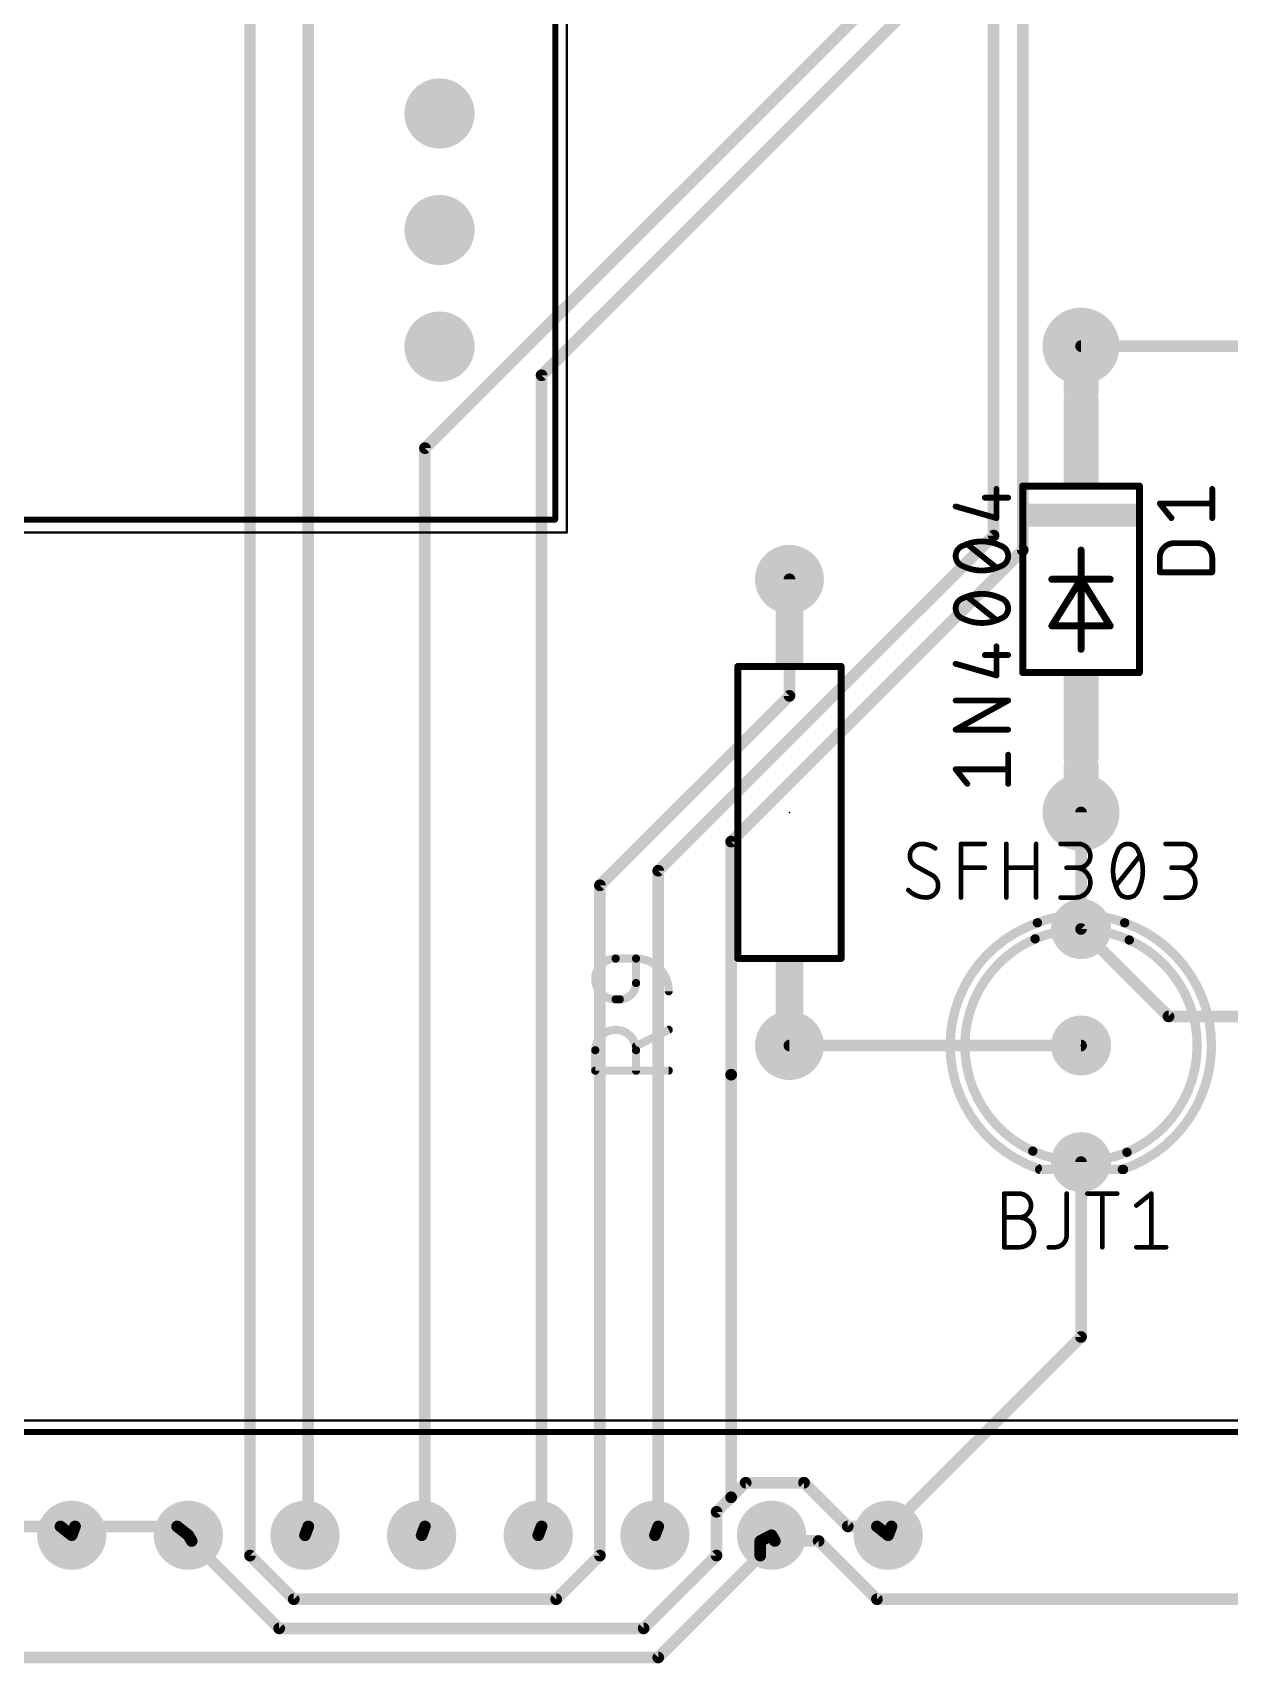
# Model space of a CAD drawing. Extents: x 0 to 84, y -53 to 109.
# Drawn here: x 29.24 to 55.3, y 1.78 to 37.31 of the extents above; entities that cross this region are included whole.
import ezdxf

# ---------------------------------------------------------------- set-up
doc = ezdxf.new("R2010")
doc.units = 0
for name, color, linetype in [('16', 132, 'CONTINUOUS'), ('17', 110, 'CONTINUOUS'), ('21', 253, 'CONTINUOUS'), ('23', 53, 'CONTINUOUS'), ('25', 253, 'CONTINUOUS'), ('27', 253, 'CONTINUOUS'), ('39', 12, 'CONTINUOUS'), ('51', 253, 'CONTINUOUS')]:
    doc.layers.add(name, color=color, linetype=linetype)

# ---------------------------------------------------------------- blocks, each defined once
blk = doc.blocks.new('ROUNDP')
at = {"const_width": 0.5}
blk.add_lwpolyline([(0, -0.25, 1), (0, 0.25, 1), (0, -0.25)], format="xyb", dxfattribs=at)
blk = doc.blocks.new('RECT')
blk.add_solid([(-0.5, -0.5), (0.5, -0.5), (-0.5, 0.5), (0.5, 0.5)])

msp = doc.modelspace()

# ---------------------------------------------------------------- linework, layer by layer
at = {"layer": '16', "const_width": 0.254}
for points in [[(50.165, 73.9775), (50.165, 26.3525)], [(33.9725, 67.6275), (33.9725, 4.1275)], [(35.2425, 66.3575), (35.2425, 4.7625)], [(50.8, 42.545), (50.8, 26.035)], [(48.895, 39.37), (37.7825, 28.2575)], [(49.53, 39.0525), (40.3225, 29.845)], [(56.8325, 30.48), (52.07, 30.48)], [(40.3225, 29.845), (40.3225, 4.7625)], [(37.7825, 28.2575), (37.7825, 4.7625)], [(50.165, 26.3525), (42.8625, 19.05)], [(50.8, 26.035), (44.45, 19.685)], [(45.72, 22.86), (45.72, 25.4)], [(41.5925, 18.7325), (45.72, 22.86)], [(52.07, 20.32), (52.07, 17.78)], [(44.45, 19.685), (44.45, 14.605)], [(41.5925, 4.1275), (41.5925, 18.7325)], [(42.8625, 19.05), (42.8625, 4.7625)], [(52.07, 17.78), (53.975, 15.875)], [(53.975, 15.875), (59.69, 15.875)], [(45.72, 15.24), (52.07, 15.24)], [(44.45, 14.605), (44.45, 5.3975)], [(52.07, 8.89), (52.07, 12.7)], [(47.9425, 4.7625), (52.07, 8.89)], [(44.45, 5.3975), (44.7675, 5.715)], [(44.7675, 5.715), (46.0375, 5.715)], [(46.99, 4.7625), (46.0375, 5.715)], [(44.45, 5.3975), (44.1325, 5.08)], [(44.1325, 5.08), (44.1325, 4.1275)], [(29.845, 4.7625), (27.6225, 4.7625)], [(29.845, 4.7625), (30.09, 4.57)], [(30.1625, 4.7625), (30.09, 4.57)], [(32.385, 4.7625), (30.1625, 4.7625)], [(32.385, 4.7625), (32.63, 4.57)], [(32.7025, 4.445), (32.63, 4.57)], [(35.2425, 4.7625), (35.17, 4.57)], [(37.7825, 4.7625), (37.71, 4.57)], [(40.3225, 4.7625), (40.25, 4.57)], [(42.8625, 4.7625), (42.79, 4.57)], [(45.085, 4.445), (45.33, 4.57)], [(45.4025, 4.445), (45.33, 4.57)], [(46.99, 4.7625), (47.625, 4.7625)], [(47.625, 4.7625), (47.87, 4.57)], [(47.9425, 4.7625), (47.87, 4.57)], [(32.7025, 4.445), (34.6075, 2.54)], [(45.085, 4.1275), (45.085, 4.445)], [(46.355, 4.445), (45.4025, 4.445)], [(47.625, 3.175), (46.355, 4.445)], [(33.9725, 4.1275), (34.925, 3.175)], [(40.64, 3.175), (41.5925, 4.1275)], [(42.545, 2.54), (44.1325, 4.1275)], [(42.8625, 1.905), (45.085, 4.1275)], [(34.925, 3.175), (40.64, 3.175)], [(57.785, 3.175), (47.625, 3.175)], [(34.6075, 2.54), (42.545, 2.54)], [(14.9225, 1.905), (42.8625, 1.905)]]:
    msp.add_lwpolyline(points, dxfattribs=at)
at = {"layer": '16', "const_width": 0.127}
for points in [[(52.07, 30.5435, 1), (52.07, 30.4165)], [(40.386, 29.845, 1), (40.259, 29.845)], [(40.2776, 29.8899, 1), (40.3674, 29.8001)], [(37.846, 28.2575, 1), (37.719, 28.2575)], [(37.7376, 28.3024, 1), (37.8274, 28.2126)], [(50.1015, 26.3525, 1), (50.2285, 26.3525)], [(50.2099, 26.3076, 1), (50.1201, 26.3974)], [(50.7365, 26.035, 1), (50.8635, 26.035)], [(50.8449, 25.9901, 1), (50.7551, 26.0799)], [(45.7835, 25.4, 1), (45.6565, 25.4)], [(45.6565, 22.86, 1), (45.7835, 22.86)], [(45.7649, 22.8151, 1), (45.6751, 22.9049)], [(52.1335, 20.32, 1), (52.0065, 20.32)], [(44.5135, 19.685, 1), (44.3865, 19.685)], [(44.4051, 19.7299, 1), (44.4949, 19.6401)], [(41.656, 18.7325, 1), (41.529, 18.7325)], [(41.5476, 18.7774, 1), (41.6374, 18.6876)], [(42.926, 19.05, 1), (42.799, 19.05)], [(42.8176, 19.0949, 1), (42.9074, 19.0051)], [(52.1149, 17.8249, 1), (52.0251, 17.7351)], [(52.0065, 17.78, 1), (52.1335, 17.78)], [(53.975, 15.9385, 1), (53.975, 15.8115)], [(53.9301, 15.8301, 1), (54.0199, 15.9199)], [(45.72, 15.3035, 1), (45.72, 15.1765)], [(52.07, 15.1765, 1), (52.07, 15.3035)], [(44.5135, 14.605, 1), (44.3865, 14.605)], [(44.3865, 14.605, 1), (44.5135, 14.605)], [(52.1335, 12.7, 1), (52.0065, 12.7)], [(52.0065, 8.89, 1), (52.1335, 8.89)], [(52.1149, 8.8451, 1), (52.0251, 8.9349)], [(44.7675, 5.7785, 1), (44.7675, 5.6515)], [(44.8124, 5.6701, 1), (44.7226, 5.7599)], [(46.0824, 5.7599, 1), (45.9926, 5.6701)], [(46.0375, 5.6515, 1), (46.0375, 5.7785)], [(44.4051, 5.4424, 1), (44.4949, 5.3526)], [(44.3865, 5.3975, 1), (44.5135, 5.3975)], [(44.4949, 5.3526, 1), (44.4051, 5.4424)], [(44.196, 5.08, 1), (44.069, 5.08)], [(44.0876, 5.1249, 1), (44.1774, 5.0351)], [(29.8842, 4.8124, 1), (29.8058, 4.7126)], [(29.845, 4.699, 1), (29.845, 4.826)], [(30.0306, 4.5924, 1), (30.1494, 4.5476)], [(30.0508, 4.5201, 1), (30.1292, 4.6199)], [(30.1625, 4.826, 1), (30.1625, 4.699)], [(30.2219, 4.7401, 1), (30.1031, 4.7849)], [(32.4242, 4.8124, 1), (32.3458, 4.7126)], [(32.385, 4.699, 1), (32.385, 4.826)], [(32.6849, 4.6019, 1), (32.5751, 4.5381)], [(32.5908, 4.5201, 1), (32.6692, 4.6199)], [(35.1106, 4.5924, 1), (35.2294, 4.5476)], [(35.179, 4.7625, 1), (35.306, 4.7625)], [(35.3019, 4.7401, 1), (35.1831, 4.7849)], [(37.6506, 4.5924, 1), (37.7694, 4.5476)], [(37.719, 4.7625, 1), (37.846, 4.7625)], [(37.8419, 4.7401, 1), (37.7231, 4.7849)], [(40.1906, 4.5924, 1), (40.3094, 4.5476)], [(40.259, 4.7625, 1), (40.386, 4.7625)], [(40.3819, 4.7401, 1), (40.2631, 4.7849)], [(42.7306, 4.5924, 1), (42.8494, 4.5476)], [(42.799, 4.7625, 1), (42.926, 4.7625)], [(42.9219, 4.7401, 1), (42.8031, 4.7849)], [(45.3849, 4.6019, 1), (45.2751, 4.5381)], [(45.3589, 4.5134, 1), (45.3011, 4.6266)], [(46.99, 4.826, 1), (46.99, 4.699)], [(46.9451, 4.7176, 1), (47.0349, 4.8074)], [(47.6642, 4.8124, 1), (47.5858, 4.7126)], [(47.625, 4.699, 1), (47.625, 4.826)], [(47.8106, 4.5924, 1), (47.9294, 4.5476)], [(47.8308, 4.5201, 1), (47.9092, 4.6199)], [(47.8976, 4.8074, 1), (47.9874, 4.7176)], [(48.0019, 4.7401, 1), (47.8831, 4.7849)], [(32.7474, 4.4899, 1), (32.6576, 4.4001)], [(32.6476, 4.4131, 1), (32.7574, 4.4769)], [(45.0561, 4.5016, 1), (45.1139, 4.3884)], [(45.1485, 4.445, 1), (45.0215, 4.445)], [(45.4025, 4.5085, 1), (45.4025, 4.3815)], [(45.3476, 4.4131, 1), (45.4574, 4.4769)], [(46.3999, 4.4899, 1), (46.3101, 4.4001)], [(46.355, 4.3815, 1), (46.355, 4.5085)], [(34.0174, 4.1724, 1), (33.9276, 4.0826)], [(33.909, 4.1275, 1), (34.036, 4.1275)], [(41.529, 4.1275, 1), (41.656, 4.1275)], [(41.6374, 4.0826, 1), (41.5476, 4.1724)], [(44.069, 4.1275, 1), (44.196, 4.1275)], [(44.1774, 4.0826, 1), (44.0876, 4.1724)], [(45.0215, 4.1275, 1), (45.1485, 4.1275)], [(45.1299, 4.0826, 1), (45.0401, 4.1724)], [(34.925, 3.2385, 1), (34.925, 3.1115)], [(34.8801, 3.1301, 1), (34.9699, 3.2199)], [(40.5951, 3.2199, 1), (40.6849, 3.1301)], [(40.64, 3.1115, 1), (40.64, 3.2385)], [(47.625, 3.2385, 1), (47.625, 3.1115)], [(47.5801, 3.1301, 1), (47.6699, 3.2199)], [(34.6075, 2.6035, 1), (34.6075, 2.4765)], [(34.5626, 2.4951, 1), (34.6524, 2.5849)], [(42.5001, 2.5849, 1), (42.5899, 2.4951)], [(42.545, 2.4765, 1), (42.545, 2.6035)], [(42.8176, 1.9499, 1), (42.9074, 1.8601)], [(42.8625, 1.8415, 1), (42.8625, 1.9685)]]:
    msp.add_lwpolyline(points, format="xyb", dxfattribs=at)
at = {"layer": '21'}
for points, const_width in [([(40.62, 26.7), (40.62, 46.96)], 0.127), ([(50.8, 23.368), (50.8, 27.432)], 0.1524), ([(53.34, 27.432), (50.8, 27.432)], 0.1524), ([(53.34, 27.432), (53.34, 23.368)], 0.1524), ([(52.07, 26.035), (52.07, 25.4)], 0.1524), ([(51.435, 24.384), (52.07, 25.4)], 0.1524), ([(52.07, 25.4), (51.435, 25.4)], 0.1524), ([(52.07, 25.4), (52.07, 23.876)], 0.1524), ([(52.07, 25.4), (52.705, 24.384)], 0.1524), ([(52.705, 25.4), (52.07, 25.4)], 0.1524), ([(52.705, 24.384), (51.435, 24.384)], 0.1524), ([(44.595, 23.5), (44.595, 17.14)], 0.1524), ([(46.845, 23.5), (44.595, 23.5)], 0.1524), ([(46.845, 17.14), (46.845, 23.5)], 0.1524), ([(50.8, 23.368), (53.34, 23.368)], 0.1524), ([(44.595, 17.14), (46.845, 17.14)], 0.1524), ([(52.995, 12.54), (52.97, 12.54)], 0.2032), ([(6.11, 6.82), (77.71, 6.82)], 0.127)]:
    msp.add_lwpolyline(points, dxfattribs=dict(at, const_width=const_width))
for points, const_width in [([(50.8381, 27.432, 1), (50.7619, 27.432)], 0.0762), ([(50.8, 27.4701, 1), (50.8, 27.3939)], 0.0762), ([(53.3781, 27.432, 1), (53.3019, 27.432)], 0.0762), ([(53.34, 27.3939, 1), (53.34, 27.4701)], 0.0762), ([(40.5883, 26.7, 1), (40.6518, 26.7)], 0.0635), ([(52.1081, 26.035, 1), (52.0319, 26.035)], 0.0762), ([(51.435, 25.4381, 1), (51.435, 25.3619)], 0.0762), ([(52.1081, 25.4, 1), (52.0319, 25.4)], 0.0762), ([(52.1023, 25.4202, 1), (52.0377, 25.3798)], 0.0762), ([(52.07, 25.4381, 1), (52.07, 25.3619)], 0.0762), ([(52.0319, 25.4, 1), (52.1081, 25.4)], 0.0762), ([(52.1023, 25.3798, 1), (52.0377, 25.4202)], 0.0762), ([(52.07, 25.3619, 1), (52.07, 25.4381)], 0.0762), ([(52.705, 25.3619, 1), (52.705, 25.4381)], 0.0762), ([(51.435, 24.4221, 1), (51.435, 24.3459)], 0.0762), ([(51.4027, 24.4042, 1), (51.4673, 24.3638)], 0.0762), ([(52.6727, 24.3638, 1), (52.7373, 24.4042)], 0.0762), ([(52.705, 24.3459, 1), (52.705, 24.4221)], 0.0762), ([(52.0319, 23.876, 1), (52.1081, 23.876)], 0.0762), ([(44.6331, 23.5, 1), (44.5569, 23.5)], 0.0762), ([(44.595, 23.5381, 1), (44.595, 23.4619)], 0.0762), ([(46.8831, 23.5, 1), (46.8069, 23.5)], 0.0762), ([(46.845, 23.4619, 1), (46.845, 23.5381)], 0.0762), ([(50.8, 23.4061, 1), (50.8, 23.3299)], 0.0762), ([(50.7619, 23.368, 1), (50.8381, 23.368)], 0.0762), ([(53.3019, 23.368, 1), (53.3781, 23.368)], 0.0762), ([(53.34, 23.3299, 1), (53.34, 23.4061)], 0.0762), ([(51.12, 17.915, 0.7103), (51.12, 12.565)], 0.2032), ([(51.1367, 17.867, 1), (51.1033, 17.963)], 0.1016), ([(52.97, 12.54, 0.712), (53.02, 17.915)], 0.2032), ([(53.0371, 17.9628, 1), (53.0029, 17.8672)], 0.1016), ([(51.07, 17.565, 0.6506), (51.02, 12.94)], 0.2032), ([(51.0901, 17.5183, 1), (51.0499, 17.6117)], 0.1016), ([(53.07, 12.915, 0.6506), (53.12, 17.54)], 0.2032), ([(53.1411, 17.5862, 1), (53.0989, 17.4938)], 0.1016), ([(44.595, 17.1781, 1), (44.595, 17.1019)], 0.0762), ([(44.5569, 17.14, 1), (44.6331, 17.14)], 0.0762), ([(46.8069, 17.14, 1), (46.8831, 17.14)], 0.0762), ([(46.845, 17.1019, 1), (46.845, 17.1781)], 0.0762), ([(50.9989, 12.8938, 1), (51.0411, 12.9862)], 0.1016), ([(53.0499, 12.9617, 1), (53.0901, 12.8683)], 0.1016), ([(51.1033, 12.517, 1), (51.1367, 12.613)], 0.1016), ([(52.97, 12.5908, 1), (52.97, 12.4892)], 0.1016), ([(52.9538, 12.5882, 1), (52.9862, 12.4918)], 0.1016), ([(52.995, 12.4892, 1), (52.995, 12.5908)], 0.1016)]:
    msp.add_lwpolyline(points, format="xyb", dxfattribs=dict(at, const_width=const_width))
at = {"layer": '23'}
for p in [(52.07, 25.4), (45.72, 20.32), (52.07, 15.24)]:
    msp.add_point(p, dxfattribs=at)
at = {"layer": '25'}
for points, const_width in [([(54.9593, 27.3685, 1), (54.8957, 27.3685)], 0.0635), ([(53.8093, 27.0708, 1), (53.7597, 27.0312)], 0.0635), ([(53.7845, 27.0828, 1), (53.7845, 27.0193)], 0.0635), ([(54.9275, 27.0193, 1), (54.9275, 27.0828)], 0.0635), ([(54.0137, 26.7137, 1), (54.0633, 26.7533)], 0.0635), ([(54.8957, 26.7335, 1), (54.9593, 26.7335)], 0.0635), ([(54.102, 26.1874, 0.4142), (53.7845, 25.8699)], 0.127), ([(54.102, 26.2191, 1), (54.102, 26.1557)], 0.0635), ([(54.102, 26.1557, 1), (54.102, 26.2191)], 0.0635), ([(54.9275, 25.8699, 0.4142), (54.61, 26.1874)], 0.127), ([(54.61, 26.2191, 1), (54.61, 26.1557)], 0.0635), ([(54.61, 26.1557, 1), (54.61, 26.2191)], 0.0635), ([(53.8163, 25.8699, 1), (53.7527, 25.8699)], 0.0635), ([(53.7527, 25.8699, 1), (53.8163, 25.8699)], 0.0635), ([(53.7845, 25.5842, 1), (53.7845, 25.5207)], 0.0635), ([(54.9593, 25.8699, 1), (54.8957, 25.8699)], 0.0635), ([(54.8957, 25.8699, 1), (54.9593, 25.8699)], 0.0635), ([(54.9275, 25.5207, 1), (54.9275, 25.5842)], 0.0635), ([(53.7527, 25.5524, 1), (53.8163, 25.5524)], 0.0635), ([(54.8957, 25.5524, 1), (54.9593, 25.5524)], 0.0635), ([(41.9354, 17.1359, 1), (41.9354, 16.2469)], 0.1778), ([(41.9354, 17.1804, 1), (41.9354, 17.0915)], 0.0889), ([(41.9354, 17.0915, 1), (41.9354, 17.1804)], 0.0889), ([(43.0911, 16.4247, 0.4142), (42.3799, 17.1359)], 0.1778), ([(42.3799, 17.1804, 1), (42.3799, 17.0915)], 0.0889), ([(42.4243, 17.1359, 1), (42.3355, 17.1359)], 0.0889), ([(42.3799, 17.0915, 1), (42.3799, 17.1804)], 0.0889), ([(42.0243, 16.2469, 0.4142), (42.3799, 16.6025)], 0.1778), ([(42.4243, 16.6025, 1), (42.3355, 16.6025)], 0.0889), ([(42.3355, 16.6025, 1), (42.4243, 16.6025)], 0.0889), ([(43.0467, 16.4247, 1), (43.1356, 16.4247)], 0.0889), ([(41.9354, 16.2914, 1), (41.9354, 16.2025)], 0.0889), ([(41.9354, 16.2025, 1), (41.9354, 16.2914)], 0.0889), ([(42.0243, 16.2914, 1), (42.0243, 16.2025)], 0.0889), ([(42.0243, 16.2025, 1), (42.0243, 16.2914)], 0.0889), ([(42.3799, 15.1384, 1), (41.4909, 15.1384)], 0.1778), ([(43.111, 15.5431, 1), (43.0712, 15.6227)], 0.0889), ([(42.36, 15.2671, 1), (42.3998, 15.1875)], 0.0889), ([(41.5354, 15.1384, 1), (41.4465, 15.1384)], 0.0889), ([(41.4465, 15.1384, 1), (41.5354, 15.1384)], 0.0889), ([(42.4243, 15.1384, 1), (42.3355, 15.1384)], 0.0889), ([(42.3355, 15.1384, 1), (42.4243, 15.1384)], 0.0889), ([(41.4909, 14.7384, 1), (41.4909, 14.6495)], 0.0889), ([(41.4465, 14.6939, 1), (41.5354, 14.6939)], 0.0889), ([(42.3355, 14.6939, 1), (42.4243, 14.6939)], 0.0889), ([(43.0911, 14.6495, 1), (43.0911, 14.7384)], 0.0889), ([(50.4218, 12.0142, 1), (50.371, 12.0142)], 0.0508), ([(50.3964, 12.0396, 1), (50.3964, 11.9888)], 0.0508), ([(50.721, 11.4949, 1), (50.721, 12.0142)], 0.1016), ([(50.721, 12.0396, 1), (50.721, 11.9888)], 0.0508), ([(50.721, 11.9888, 1), (50.721, 12.0396)], 0.0508), ([(51.7826, 12.0142, 1), (51.7318, 12.0142)], 0.0508), ([(52.2083, 12.0396, 1), (52.2083, 11.9888)], 0.0508), ([(52.5582, 12.0142, 1), (52.5074, 12.0142)], 0.0508), ([(52.8574, 11.9888, 1), (52.8574, 12.0396)], 0.0508), ([(53.2592, 11.7744, 1), (53.291, 11.7347)], 0.0508), ([(53.625, 12.0142, 1), (53.5742, 12.0142)], 0.0508), ([(53.6155, 11.9944, 1), (53.5838, 12.034)], 0.0508), ([(50.3964, 11.5203, 1), (50.3964, 11.4695)], 0.0508), ([(50.721, 10.8458, 1), (50.721, 11.4949)], 0.1016), ([(50.721, 11.5203, 1), (50.721, 11.4695)], 0.0508), ([(50.721, 11.5203, 1), (50.721, 11.4695)], 0.0508), ([(50.721, 11.4695, 1), (50.721, 11.5203)], 0.0508), ([(51.4975, 10.8458, 0.4142), (51.7572, 11.1054)], 0.1016), ([(51.7826, 11.1054, 1), (51.7318, 11.1054)], 0.0508), ([(51.7318, 11.1054, 1), (51.7826, 11.1054)], 0.0508), ([(50.3964, 10.8712, 1), (50.3964, 10.8204)], 0.0508), ([(50.371, 10.8458, 1), (50.4218, 10.8458)], 0.0508), ([(50.721, 10.8712, 1), (50.721, 10.8204)], 0.0508), ([(50.721, 10.8204, 1), (50.721, 10.8712)], 0.0508), ([(51.3677, 10.8712, 1), (51.3677, 10.8204)], 0.0508), ([(51.4975, 10.8712, 1), (51.4975, 10.8204)], 0.0508), ([(51.4975, 10.8204, 1), (51.4975, 10.8712)], 0.0508), ([(52.5074, 10.8458, 1), (52.5582, 10.8458)], 0.0508), ([(53.2751, 10.8712, 1), (53.2751, 10.8204)], 0.0508), ([(53.5742, 10.8458, 1), (53.625, 10.8458)], 0.0508), ([(53.9242, 10.8204, 1), (53.9242, 10.8712)], 0.0508)]:
    msp.add_lwpolyline(points, format="xyb", dxfattribs=dict(at, const_width=const_width))
for points, const_width in [([(54.9275, 26.7335), (54.9275, 27.3685)], 0.127), ([(54.0385, 26.7335), (53.7845, 27.051)], 0.127), ([(53.7845, 27.051), (54.9275, 27.051)], 0.127), ([(54.102, 26.1874), (54.61, 26.1874)], 0.127), ([(53.7845, 25.5524), (53.7845, 25.8699)], 0.127), ([(54.9275, 25.5524), (53.7845, 25.5524)], 0.127), ([(54.9275, 25.8699), (54.9275, 25.5524)], 0.127), ([(41.9354, 17.1359), (42.3799, 17.1359)], 0.1778), ([(42.3799, 17.1359), (42.3799, 16.6025)], 0.1778), ([(42.0243, 16.2469), (41.9354, 16.2469)], 0.1778), ([(43.0911, 15.5829), (42.3799, 15.2273)], 0.1778), ([(41.4909, 14.6939), (41.4909, 15.1384)], 0.1778), ([(42.3799, 15.1384), (42.3799, 14.6939)], 0.1778), ([(43.0911, 14.6939), (41.4909, 14.6939)], 0.1778), ([(50.3964, 10.8458), (50.3964, 12.0142)], 0.1016), ([(50.3964, 12.0142), (50.721, 12.0142)], 0.1016), ([(51.7572, 12.0142), (51.7572, 11.1054)], 0.1016), ([(52.2083, 12.0142), (52.8574, 12.0142)], 0.1016), ([(52.5328, 10.8458), (52.5328, 12.0142)], 0.1016), ([(53.2751, 11.7546), (53.5996, 12.0142)], 0.1016), ([(53.5996, 12.0142), (53.5996, 10.8458)], 0.1016), ([(50.3964, 11.4949), (50.721, 11.4949)], 0.1016), ([(50.721, 10.8458), (50.3964, 10.8458)], 0.1016), ([(51.4975, 10.8458), (51.3677, 10.8458)], 0.1016), ([(53.2751, 10.8458), (53.9242, 10.8458)], 0.1016)]:
    msp.add_lwpolyline(points, dxfattribs=dict(at, const_width=const_width))
at = {"layer": '27'}
for points, const_width in [([(50.2285, 26.7335), (50.2285, 27.3685)], 0.127), ([(49.3395, 26.9875), (50.2285, 26.7335)], 0.127), ([(49.9745, 27.178), (50.4825, 27.178)], 0.127), ([(50.2285, 25.654), (49.5935, 26.162)], 0.127), ([(50.2285, 24.511), (49.5935, 25.019)], 0.127), ([(49.9745, 23.749), (50.4825, 23.749)], 0.127), ([(50.2285, 23.3045), (50.2285, 23.9395)], 0.127), ([(49.3395, 23.5585), (50.2285, 23.3045)], 0.127), ([(49.3395, 22.1234), (50.4825, 22.7584)], 0.127), ([(50.4825, 22.7584), (49.3395, 22.7584)], 0.127), ([(50.4825, 22.1234), (49.3395, 22.1234)], 0.127), ([(49.5935, 20.9423), (49.3395, 21.2598)], 0.127), ([(49.3395, 21.2598), (50.4825, 21.2598)], 0.127), ([(50.4825, 20.9423), (50.4825, 21.5773)], 0.127), ([(49.4547, 18.4658), (49.4547, 19.6342)], 0.1016), ([(49.4547, 19.6342), (49.9739, 19.6342)], 0.1016), ([(50.443, 18.4658), (50.443, 19.6342)], 0.1016), ([(51.0921, 19.6342), (51.0921, 18.4658)], 0.1016), ([(51.6241, 19.6342), (52.0136, 19.6342)], 0.1016), ([(53.9101, 19.6342), (54.2996, 19.6342)], 0.1016), ([(48.8287, 18.9526), (48.4717, 19.1474)], 0.1016), ([(52.832, 18.7254), (53.3513, 19.3746)], 0.1016), ([(49.4547, 19.1149), (49.9739, 19.1149)], 0.1016), ([(50.443, 19.1149), (51.0921, 19.1149)], 0.1016), ([(52.0136, 19.1149), (51.7539, 19.1149)], 0.1016), ([(54.2996, 19.1149), (54.0399, 19.1149)], 0.1016), ([(51.6241, 18.4658), (51.9487, 18.4658)], 0.1016), ([(53.9101, 18.4658), (54.2346, 18.4658)], 0.1016)]:
    msp.add_lwpolyline(points, dxfattribs=dict(at, const_width=const_width))
for points, const_width in [([(50.2603, 27.3685, 1), (50.1968, 27.3685)], 0.0635), ([(49.3482, 27.018, 1), (49.3308, 26.957)], 0.0635), ([(49.9745, 27.2097, 1), (49.9745, 27.1463)], 0.0635), ([(50.4825, 27.1463, 1), (50.4825, 27.2097)], 0.0635), ([(50.1968, 26.7335, 1), (50.2603, 26.7335)], 0.0635), ([(50.2198, 26.703, 1), (50.2372, 26.764)], 0.0635), ([(49.3713, 25.908, 1), (49.3077, 25.908)], 0.0635), ([(49.3077, 25.908, 1), (49.3713, 25.908)], 0.0635), ([(49.4983, 26.1303, 0.3205), (49.3395, 25.908)], 0.127), ([(49.3395, 25.908, 0.3205), (49.4983, 25.6858)], 0.127), ([(49.4843, 26.1588, 1), (49.5122, 26.1017)], 0.0635), ([(49.911, 26.2255, 0.1139), (49.4983, 26.1303)], 0.127), ([(49.5085, 26.1002, 1), (49.488, 26.1603)], 0.0635), ([(49.6133, 26.1868, 1), (49.5737, 26.1372)], 0.0635), ([(50.3238, 26.1303, 0.1139), (49.911, 26.2255)], 0.127), ([(49.911, 26.2572, 1), (49.911, 26.1938)], 0.0635), ([(49.911, 26.1938, 1), (49.911, 26.2572)], 0.0635), ([(50.334, 26.1603, 1), (50.3135, 26.1002)], 0.0635), ([(50.4825, 25.908, 0.3205), (50.3238, 26.1303)], 0.127), ([(50.3238, 25.6858, 0.3205), (50.4825, 25.908)], 0.127), ([(50.3098, 26.1017, 1), (50.3377, 26.1588)], 0.0635), ([(50.5143, 25.908, 1), (50.4507, 25.908)], 0.0635), ([(50.4507, 25.908, 1), (50.5143, 25.908)], 0.0635), ([(49.5122, 25.7143, 1), (49.4843, 25.6572)], 0.0635), ([(49.4983, 25.6858, 0.1139), (49.911, 25.5905)], 0.127), ([(49.488, 25.6557, 1), (49.5085, 25.7158)], 0.0635), ([(49.911, 25.5905, 0.1139), (50.3238, 25.6858)], 0.127), ([(49.911, 25.6223, 1), (49.911, 25.5588)], 0.0635), ([(49.911, 25.5588, 1), (49.911, 25.6223)], 0.0635), ([(50.2087, 25.6292, 1), (50.2483, 25.6788)], 0.0635), ([(50.3135, 25.7158, 1), (50.334, 25.6557)], 0.0635), ([(50.3377, 25.6572, 1), (50.3098, 25.7143)], 0.0635), ([(49.4983, 24.9872, 0.3205), (49.3395, 24.765)], 0.127), ([(49.4843, 25.0158, 1), (49.5122, 24.9587)], 0.0635), ([(49.911, 25.0825, 0.1139), (49.4983, 24.9872)], 0.127), ([(49.5085, 24.9572, 1), (49.488, 25.0173)], 0.0635), ([(49.6133, 25.0438, 1), (49.5737, 24.9942)], 0.0635), ([(50.3238, 24.9872, 0.1139), (49.911, 25.0825)], 0.127), ([(49.911, 25.1142, 1), (49.911, 25.0508)], 0.0635), ([(49.911, 25.0508, 1), (49.911, 25.1142)], 0.0635), ([(50.334, 25.0173, 1), (50.3135, 24.9572)], 0.0635), ([(50.4825, 24.765, 0.3205), (50.3238, 24.9872)], 0.127), ([(50.3098, 24.9587, 1), (50.3377, 25.0158)], 0.0635), ([(49.3713, 24.765, 1), (49.3077, 24.765)], 0.0635), ([(49.3077, 24.765, 1), (49.3713, 24.765)], 0.0635), ([(49.3395, 24.765, 0.3205), (49.4983, 24.5428)], 0.127), ([(49.5122, 24.5713, 1), (49.4843, 24.5142)], 0.0635), ([(49.4983, 24.5428, 0.1139), (49.911, 24.4475)], 0.127), ([(49.488, 24.5127, 1), (49.5085, 24.5728)], 0.0635), ([(49.911, 24.4475, 0.1139), (50.3238, 24.5428)], 0.127), ([(50.2087, 24.4862, 1), (50.2483, 24.5358)], 0.0635), ([(50.3135, 24.5728, 1), (50.334, 24.5127)], 0.0635), ([(50.3238, 24.5428, 0.3205), (50.4825, 24.765)], 0.127), ([(50.3377, 24.5142, 1), (50.3098, 24.5713)], 0.0635), ([(50.5143, 24.765, 1), (50.4507, 24.765)], 0.0635), ([(50.4507, 24.765, 1), (50.5143, 24.765)], 0.0635), ([(49.911, 24.4793, 1), (49.911, 24.4158)], 0.0635), ([(49.911, 24.4158, 1), (49.911, 24.4793)], 0.0635), ([(49.9745, 23.7808, 1), (49.9745, 23.7173)], 0.0635), ([(50.2603, 23.9395, 1), (50.1968, 23.9395)], 0.0635), ([(50.4825, 23.7173, 1), (50.4825, 23.7808)], 0.0635), ([(49.3482, 23.589, 1), (49.3308, 23.528)], 0.0635), ([(50.1968, 23.3045, 1), (50.2603, 23.3045)], 0.0635), ([(50.2198, 23.274, 1), (50.2372, 23.335)], 0.0635), ([(49.3395, 22.7902, 1), (49.3395, 22.7267)], 0.0635), ([(50.4979, 22.7306, 1), (50.4671, 22.7862)], 0.0635), ([(50.4825, 22.7267, 1), (50.4825, 22.7902)], 0.0635), ([(49.3395, 22.1551, 1), (49.3395, 22.0917)], 0.0635), ([(49.3241, 22.1512, 1), (49.3549, 22.0956)], 0.0635), ([(50.4825, 22.0917, 1), (50.4825, 22.1551)], 0.0635), ([(49.3643, 21.2796, 1), (49.3147, 21.24)], 0.0635), ([(49.3395, 21.2916, 1), (49.3395, 21.2281)], 0.0635), ([(50.5143, 21.5773, 1), (50.4507, 21.5773)], 0.0635), ([(50.4825, 21.2281, 1), (50.4825, 21.2916)], 0.0635), ([(49.5687, 20.9225, 1), (49.6183, 20.9621)], 0.0635), ([(50.4507, 20.9423, 1), (50.5143, 20.9423)], 0.0635), ([(48.6015, 19.6342, 0.4142), (48.3419, 19.3746)], 0.1016), ([(48.8936, 19.5368, 0.1623), (48.6015, 19.6342)], 0.1016), ([(48.6015, 19.6596, 1), (48.6015, 19.6088)], 0.0508), ([(48.6015, 19.6088, 1), (48.6015, 19.6596)], 0.0508), ([(48.8784, 19.5165, 1), (48.9088, 19.5572)], 0.0508), ([(49.4801, 19.6342, 1), (49.4293, 19.6342)], 0.0508), ([(49.4547, 19.6596, 1), (49.4547, 19.6088)], 0.0508), ([(49.9739, 19.6088, 1), (49.9739, 19.6596)], 0.0508), ([(50.4684, 19.6342, 1), (50.4176, 19.6342)], 0.0508), ([(51.1175, 19.6342, 1), (51.0667, 19.6342)], 0.0508), ([(51.6241, 19.6596, 1), (51.6241, 19.6088)], 0.0508), ([(52.0136, 19.1149, 1), (52.0136, 19.6342)], 0.1016), ([(52.0136, 19.6596, 1), (52.0136, 19.6088)], 0.0508), ([(52.0136, 19.6088, 1), (52.0136, 19.6596)], 0.0508), ([(53.0916, 19.6342, 0.3205), (52.8645, 19.4719)], 0.1016), ([(53.3188, 19.4719, 0.3205), (53.0916, 19.6342)], 0.1016), ([(53.0916, 19.6596, 1), (53.0916, 19.6088)], 0.0508), ([(53.0916, 19.6088, 1), (53.0916, 19.6596)], 0.0508), ([(53.9101, 19.6596, 1), (53.9101, 19.6088)], 0.0508), ([(54.2996, 19.1149, 1), (54.2996, 19.6342)], 0.1016), ([(54.2996, 19.6596, 1), (54.2996, 19.6088)], 0.0508), ([(54.2996, 19.6088, 1), (54.2996, 19.6596)], 0.0508), ([(48.3419, 19.3746, 0.2656), (48.4717, 19.1474)], 0.1016), ([(48.3673, 19.3746, 1), (48.3165, 19.3746)], 0.0508), ([(48.3165, 19.3746, 1), (48.3673, 19.3746)], 0.0508), ([(48.4838, 19.1697, 1), (48.4595, 19.1251)], 0.0508), ([(48.4588, 19.1255, 1), (48.4846, 19.1692)], 0.0508), ([(52.8645, 19.4719, 0.1139), (52.7671, 19.05)], 0.1016), ([(52.8404, 19.4802, 1), (52.8885, 19.4637)], 0.0508), ([(52.8873, 19.4608, 1), (52.8416, 19.4831)], 0.0508), ([(53.3417, 19.4831, 1), (53.296, 19.4608)], 0.0508), ([(53.4162, 19.05, 0.1139), (53.3188, 19.4719)], 0.1016), ([(53.2948, 19.4637, 1), (53.3429, 19.4802)], 0.0508), ([(53.3711, 19.3587, 1), (53.3315, 19.3904)], 0.0508), ([(48.9585, 18.7254, 0.2656), (48.8287, 18.9526)], 0.1016), ([(48.8416, 18.9745, 1), (48.8158, 18.9307)], 0.0508), ([(48.8165, 18.9303, 1), (48.8409, 18.9749)], 0.0508), ([(49.4547, 19.1403, 1), (49.4547, 19.0895)], 0.0508), ([(49.9739, 19.0895, 1), (49.9739, 19.1403)], 0.0508), ([(50.443, 19.1403, 1), (50.443, 19.0895)], 0.0508), ([(51.0921, 19.0895, 1), (51.0921, 19.1403)], 0.0508), ([(51.7539, 19.1403, 1), (51.7539, 19.0895)], 0.0508), ([(51.9487, 18.4658, 1), (51.9487, 19.1149)], 0.1016), ([(51.9487, 19.1403, 1), (51.9487, 19.0895)], 0.0508), ([(52.0136, 19.1403, 1), (52.0136, 19.0895)], 0.0508), ([(52.0136, 19.0895, 1), (52.0136, 19.1403)], 0.0508), ([(52.7671, 19.05, 0.1139), (52.8645, 18.6281)], 0.1016), ([(52.7925, 19.05, 1), (52.7417, 19.05)], 0.0508), ([(52.7417, 19.05, 1), (52.7925, 19.05)], 0.0508), ([(53.3188, 18.6281, 0.1139), (53.4162, 19.05)], 0.1016), ([(53.4416, 19.05, 1), (53.3908, 19.05)], 0.0508), ([(53.3908, 19.05, 1), (53.4416, 19.05)], 0.0508), ([(54.0399, 19.1403, 1), (54.0399, 19.0895)], 0.0508), ([(54.2346, 18.4658, 1), (54.2346, 19.1149)], 0.1016), ([(54.2346, 19.1403, 1), (54.2346, 19.0895)], 0.0508), ([(54.2996, 19.1403, 1), (54.2996, 19.0895)], 0.0508), ([(54.2996, 19.0895, 1), (54.2996, 19.1403)], 0.0508), ([(48.3094, 18.6281, 0.2), (48.6989, 18.4658)], 0.1016), ([(48.3274, 18.646, 1), (48.2914, 18.6102)], 0.0508), ([(48.6989, 18.4658, 0.4142), (48.9585, 18.7254)], 0.1016), ([(48.6989, 18.4912, 1), (48.6989, 18.4404)], 0.0508), ([(48.6989, 18.4404, 1), (48.6989, 18.4912)], 0.0508), ([(48.9839, 18.7254, 1), (48.9331, 18.7254)], 0.0508), ([(48.9331, 18.7254, 1), (48.9839, 18.7254)], 0.0508), ([(49.4293, 18.4658, 1), (49.4801, 18.4658)], 0.0508), ([(50.4176, 18.4658, 1), (50.4684, 18.4658)], 0.0508), ([(51.0667, 18.4658, 1), (51.1175, 18.4658)], 0.0508), ([(51.6241, 18.4912, 1), (51.6241, 18.4404)], 0.0508), ([(51.9487, 18.4912, 1), (51.9487, 18.4404)], 0.0508), ([(51.9487, 18.4404, 1), (51.9487, 18.4912)], 0.0508), ([(52.8122, 18.7413, 1), (52.8518, 18.7096)], 0.0508), ([(52.8885, 18.6363, 1), (52.8404, 18.6198)], 0.0508), ([(52.8645, 18.6281, 0.3205), (53.0916, 18.4658)], 0.1016), ([(52.8416, 18.6169, 1), (52.8873, 18.6392)], 0.0508), ([(53.0916, 18.4658, 0.3205), (53.3188, 18.6281)], 0.1016), ([(53.0916, 18.4912, 1), (53.0916, 18.4404)], 0.0508), ([(53.0916, 18.4404, 1), (53.0916, 18.4912)], 0.0508), ([(53.296, 18.6392, 1), (53.3417, 18.6169)], 0.0508), ([(53.3429, 18.6198, 1), (53.2948, 18.6363)], 0.0508), ([(53.9101, 18.4912, 1), (53.9101, 18.4404)], 0.0508), ([(54.2346, 18.4912, 1), (54.2346, 18.4404)], 0.0508), ([(54.2346, 18.4404, 1), (54.2346, 18.4912)], 0.0508)]:
    msp.add_lwpolyline(points, format="xyb", dxfattribs=dict(at, const_width=const_width))
at = {"layer": '39', "const_width": 0.05}
for points in [[(40.87, 26.42), (40.87, 47.24)], [(23.36, 26.42), (40.87, 26.42)], [(1.41, 7.07), (82.41, 7.07)]]:
    msp.add_lwpolyline(points, dxfattribs=at)
at = {"layer": '39', "const_width": 0.025}
for points in [[(40.8575, 26.42, 1), (40.8825, 26.42)], [(40.87, 26.4075, 1), (40.87, 26.4325)]]:
    msp.add_lwpolyline(points, format="xyb", dxfattribs=at)
at = {"layer": '51'}
for points, const_width in [([(40.62, 26.7), (40.62, 46.96)], 0.127), ([(52.07, 30.48), (52.07, 29.464)], 0.762), ([(23.11, 26.7), (40.62, 26.7)], 0.127), ([(45.72, 24.13), (45.72, 25.4)], 0.6), ([(52.07, 20.32), (52.07, 21.336)], 0.762), ([(45.72, 15.24), (45.72, 16.51)], 0.6), ([(52.97, 12.54), (51.17, 12.54)], 0.2032), ([(1.66, 6.82), (82.16, 6.82)], 0.127)]:
    msp.add_lwpolyline(points, dxfattribs=dict(at, const_width=const_width))
for points, const_width in [([(52.2605, 30.48, 1), (51.8795, 30.48)], 0.381), ([(51.8795, 29.464, 1), (52.2605, 29.464)], 0.381), ([(40.5883, 26.7, 1), (40.6518, 26.7)], 0.0635), ([(40.62, 26.6683, 1), (40.62, 26.7318)], 0.0635), ([(45.87, 25.4, 1), (45.57, 25.4)], 0.3), ([(45.57, 24.13, 1), (45.87, 24.13)], 0.3), ([(52.2605, 21.336, 1), (51.8795, 21.336)], 0.381), ([(51.8795, 20.32, 1), (52.2605, 20.32)], 0.381), ([(53.02, 17.915, 0.1847), (51.12, 17.915)], 0.2032), ([(53.12, 17.54, 0.2083), (51.07, 17.565)], 0.2032), ([(51.1019, 17.9624, 1), (51.1381, 17.8676)], 0.1016), ([(53.0019, 17.8676, 1), (53.0381, 17.9624)], 0.1016), ([(51.0503, 17.6118, 1), (51.0897, 17.5182)], 0.1016), ([(53.0991, 17.4937, 1), (53.1409, 17.5863)], 0.1016), ([(45.87, 16.51, 1), (45.57, 16.51)], 0.3), ([(45.57, 15.24, 1), (45.87, 15.24)], 0.3), ([(51.02, 12.94, 0.2083), (53.07, 12.915)], 0.2032), ([(51.0409, 12.9863, 1), (50.9991, 12.8937)], 0.1016), ([(53.0897, 12.8682, 1), (53.0503, 12.9618)], 0.1016), ([(51.17, 12.5908, 1), (51.17, 12.4892)], 0.1016), ([(52.97, 12.4892, 1), (52.97, 12.5908)], 0.1016)]:
    msp.add_lwpolyline(points, format="xyb", dxfattribs=dict(at, const_width=const_width))

# ---------------------------------------------------------------- block references
at = {"layer": '17'}
for p, xscale, yscale in [((38.1, 35.55), 1.53, 1.53), ((38.1, 35.55), 1.53, 1.53), ((38.1, 33.01), 1.53, 1.53), ((38.1, 33.01), 1.53, 1.53), ((38.1, 30.47), 1.53, 1.53), ((38.1, 30.47), 1.53, 1.53), ((30.09, 4.57), 1.508, 1.508), ((30.09, 4.57), 1.508, 1.508), ((32.63, 4.57), 1.508, 1.508), ((32.63, 4.57), 1.508, 1.508), ((35.17, 4.57), 1.508, 1.508), ((35.17, 4.57), 1.508, 1.508), ((37.71, 4.57), 1.508, 1.508), ((37.71, 4.57), 1.508, 1.508), ((40.25, 4.57), 1.508, 1.508), ((40.25, 4.57), 1.508, 1.508), ((42.79, 4.57), 1.508, 1.508), ((42.79, 4.57), 1.508, 1.508), ((45.33, 4.57), 1.508, 1.508), ((45.33, 4.57), 1.508, 1.508), ((47.87, 4.57), 1.508, 1.508), ((47.87, 4.57), 1.508, 1.508)]:
    msp.add_blockref('ROUNDP', p, dxfattribs=dict(at, xscale=xscale, yscale=yscale))
for p, xscale, yscale, rotation in [((52.07, 30.48), 1.6764, 1.6764, 270), ((52.07, 30.48), 1.6764, 1.6764, 270), ((45.72, 25.4), 1.5, 1.5, 90), ((45.72, 25.4), 1.5, 1.5, 90), ((52.07, 20.32), 1.6764, 1.6764, 270), ((52.07, 20.32), 1.6764, 1.6764, 270), ((52.07, 17.78), 1.308, 1.308, 180), ((52.07, 17.78), 1.308, 1.308, 180), ((45.72, 15.24), 1.5, 1.5, 90), ((45.72, 15.24), 1.5, 1.5, 90), ((52.07, 15.24), 1.308, 1.308, 180), ((52.07, 15.24), 1.308, 1.308, 180), ((52.07, 12.7), 1.308, 1.308, 180), ((52.07, 12.7), 1.308, 1.308, 180)]:
    msp.add_blockref('ROUNDP', p, dxfattribs=dict(at, xscale=xscale, yscale=yscale, rotation=rotation))
at = {"layer": '21'}
for p, xscale, yscale, rotation in [((52.07, 28.3845), 1.905, 0.762, 270), ((52.07, 26.797), 0.508, 2.54, 270), ((45.72, 23.8525), 0.555, 0.6, 90), ((52.07, 22.4155), 1.905, 0.762, 270), ((45.72, 16.7875), 0.555, 0.6, 90)]:
    msp.add_blockref('RECT', p, dxfattribs=dict(at, xscale=xscale, yscale=yscale, rotation=rotation))

doc.saveas('drawing.dxf')
